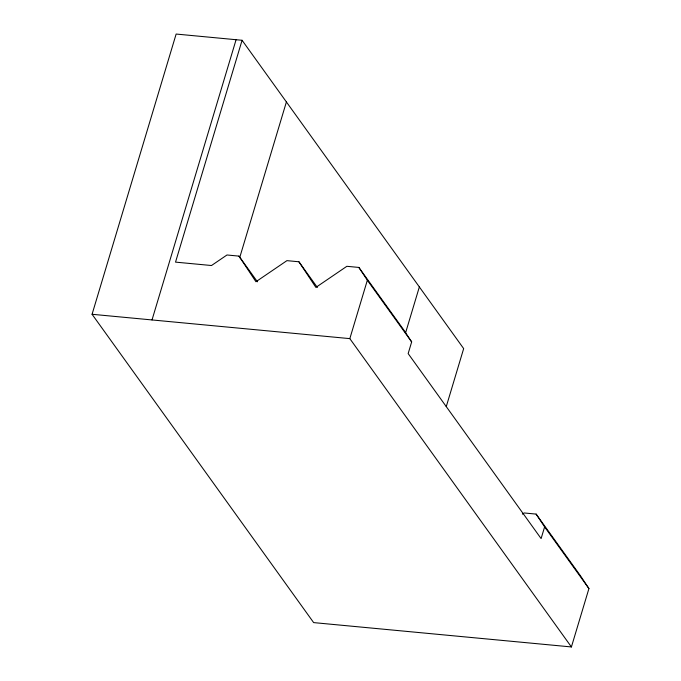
<?xml version="1.0" encoding="UTF-8"?>
<svg xmlns="http://www.w3.org/2000/svg" width="681" height="681" viewBox="0 0 681 681"><rect width="100%" height="100%" fill="white"/><g stroke="black" fill="none" stroke-linecap="round" stroke-linejoin="round"><path stroke-width="1.02" d="M522.421 514.138L524.14 512.963L536.126 514.095L580.442 575.76L588.929 588.571L571.41 646.95L313.652 622.604L92.071 314.281L176.141 34.05L242.078 40.281L463.667 348.604L446.259 406.608M152.016 319.942L236.086 39.711M242.078 40.281L175.528 262.125L211.493 265.522L226.986 254.983L238.971 256.116L257.435 281.806M239.686 257.648L286.403 101.946M571.41 646.95L349.83 338.627L367.348 280.24L358.861 267.437L346.867 266.305L315.89 287.391L298.916 261.776L286.931 260.644L255.945 281.73L238.971 256.116M405.612 332.737L419.351 286.939M358.861 267.437L403.178 329.102L411.664 341.905L408.157 353.584L541.106 538.577L544.613 526.907L536.126 514.095M92.071 314.281L349.83 338.627M367.348 280.24L411.664 341.905M544.613 526.907L588.929 588.571M298.916 261.776L317.38 287.467"/></g></svg>
